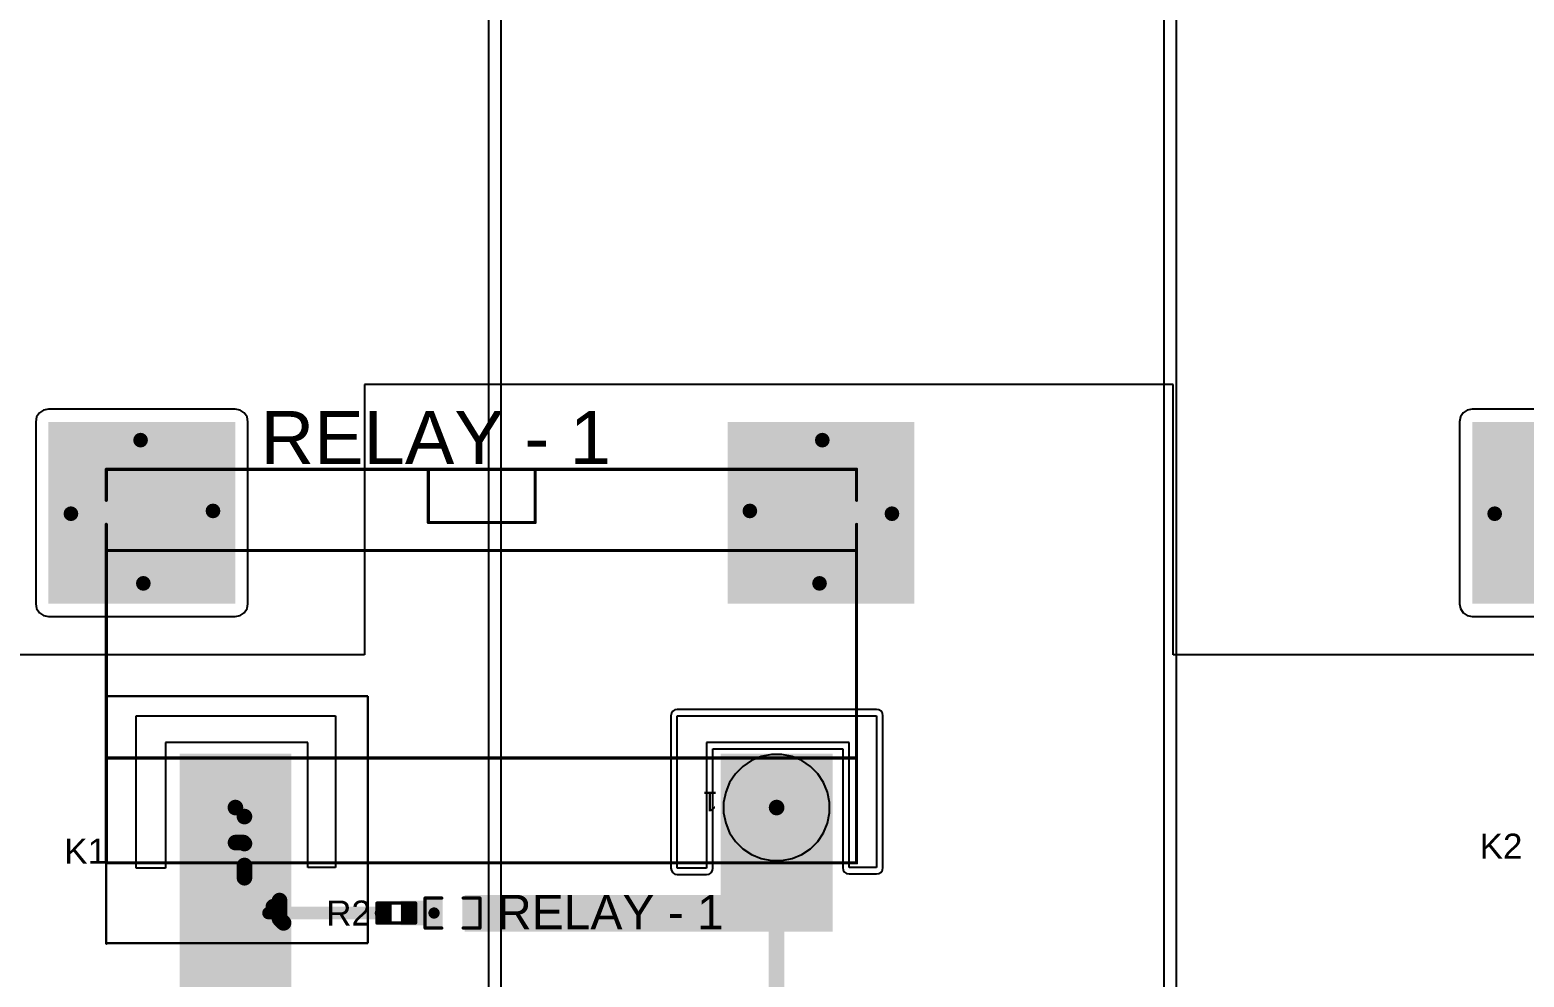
# Model space of a CAD drawing. Header units: millimetres. Extents: x -9 to 259, y -9 to 194.
# Drawn here: x 21.3 to 82.1, y 116.8 to 155.3 of the extents above; entities that cross this region are included whole.
import ezdxf

# ---------------------------------------------------------------- set-up
doc = ezdxf.new("R2010")
doc.units = ezdxf.units.MM
for name, color, linetype in [('BottomLayer', 5, 'Continuous'), ('BottomSolder', 6, 'Continuous'), ('MultiLayer', 9, 'Continuous'), ('PadHoleLayer', 156, 'Continuous'), ('TopLayer', 1, 'Continuous'), ('TopOverlay', 2, 'Continuous'), ('TopPaste', 8, 'Continuous'), ('TopSolder', 216, 'Continuous'), ('ViaHoleLayer', 16, 'Continuous')]:
    doc.layers.add(name, color=color, linetype=linetype)
doc.styles.add('Arial', font='', dxfattribs={"height": 0.2})
doc.styles.get('Arial').set_extended_font_data('Arial')

# ---------------------------------------------------------------- blocks, each defined once
blk = doc.blocks.new('G4A_1A_PE_DC24_4')
at = {"layer": 'BottomLayer'}
h = blk.add_hatch(color=5, dxfattribs=at)
edge = h.paths.add_edge_path()
edge.add_arc((-11.9999887, 6.0001023), 1.89999874, 0, 360)
h = blk.add_hatch(color=5, dxfattribs=at)
edge = h.paths.add_edge_path()
edge.add_arc((9.9999673, 6.0001023), 1.89999874, 0, 360)
h = blk.add_hatch(color=5, dxfattribs=at)
edge = h.paths.add_edge_path()
edge.add_arc((-13.8000867, -5.999873699999999), 1.49999954, 0, 360)
h = blk.add_hatch(color=5, dxfattribs=at)
edge = h.paths.add_edge_path()
edge.add_arc((13.8000613, -5.999873699999999), 1.49999954, 0, 360)
at = {"layer": 'BottomSolder'}
h = blk.add_hatch(color=6, dxfattribs=at)
edge = h.paths.add_edge_path()
edge.add_arc((-11.9999887, 6.0001023), 1.95079874, 0, 360)
h = blk.add_hatch(color=6, dxfattribs=at)
edge = h.paths.add_edge_path()
edge.add_arc((9.9999673, 6.0001023), 1.95079874, 0, 360)
h = blk.add_hatch(color=6, dxfattribs=at)
edge = h.paths.add_edge_path()
edge.add_arc((-13.8000867, -5.999873699999999), 1.55079954, 0, 360)
h = blk.add_hatch(color=6, dxfattribs=at)
edge = h.paths.add_edge_path()
edge.add_arc((13.8000613, -5.999873699999999), 1.55079954, 0, 360)
at = {"layer": 'MultiLayer'}
h = blk.add_hatch(color=9, dxfattribs=at)
edge = h.paths.add_edge_path()
edge.add_arc((-11.9999887, 6.0001023), 1.89999874, 0, 360)
h = blk.add_hatch(color=9, dxfattribs=at)
edge = h.paths.add_edge_path()
edge.add_arc((9.9999673, 6.0001023), 1.89999874, 0, 360)
h = blk.add_hatch(color=9, dxfattribs=at)
edge = h.paths.add_edge_path()
edge.add_arc((-13.8000867, -5.999873699999999), 1.49999954, 0, 360)
h = blk.add_hatch(color=9, dxfattribs=at)
edge = h.paths.add_edge_path()
edge.add_arc((13.8000613, -5.999873699999999), 1.49999954, 0, 360)
at = {"layer": 'PadHoleLayer'}
h = blk.add_hatch(color=156, dxfattribs=at)
edge = h.paths.add_edge_path()
edge.add_arc((-11.9999379, 5.9999753), 1.1500104, 0, 360)
h = blk.add_hatch(color=156, dxfattribs=at)
edge = h.paths.add_edge_path()
edge.add_arc((9.9999419, 5.9999753), 1.1500104, 0, 360)
h = blk.add_hatch(color=156, dxfattribs=at)
edge = h.paths.add_edge_path()
edge.add_arc((-13.8001375, -5.9999753), 0.8999982, 0, 360)
h = blk.add_hatch(color=156, dxfattribs=at)
edge = h.paths.add_edge_path()
edge.add_arc((13.8001375, -5.9999753), 0.8999982, 0, 360)
at = {"layer": 'TopLayer'}
h = blk.add_hatch(color=1, dxfattribs=at)
edge = h.paths.add_edge_path()
edge.add_arc((-11.9999887, 6.0001023), 1.89999874, 0, 360)
h = blk.add_hatch(color=1, dxfattribs=at)
edge = h.paths.add_edge_path()
edge.add_arc((9.9999673, 6.0001023), 1.89999874, 0, 360)
h = blk.add_hatch(color=1, dxfattribs=at)
edge = h.paths.add_edge_path()
edge.add_arc((-13.8000867, -5.999873699999999), 1.49999954, 0, 360)
h = blk.add_hatch(color=1, dxfattribs=at)
edge = h.paths.add_edge_path()
edge.add_arc((13.8000613, -5.999873699999999), 1.49999954, 0, 360)
at = {"layer": 'TopSolder'}
h = blk.add_hatch(color=216, dxfattribs=at)
edge = h.paths.add_edge_path()
edge.add_arc((-11.9999887, 6.0001023), 1.95079874, 0, 360)
h = blk.add_hatch(color=216, dxfattribs=at)
edge = h.paths.add_edge_path()
edge.add_arc((9.9999673, 6.0001023), 1.95079874, 0, 360)
h = blk.add_hatch(color=216, dxfattribs=at)
edge = h.paths.add_edge_path()
edge.add_arc((-13.8000867, -5.999873699999999), 1.55079954, 0, 360)
h = blk.add_hatch(color=216, dxfattribs=at)
edge = h.paths.add_edge_path()
edge.add_arc((13.8000613, -5.999873699999999), 1.55079954, 0, 360)
at = {"layer": 'TopOverlay', "const_width": 0.127}
for points in [[(15.2497917, 8.250237499999999), (-15.2501727, 8.250237499999999)], [(-15.2491313, 8.250237499999999), (-15.2491313, -5.5104411)], [(15.2497917, 8.250237499999999), (15.2497917, -5.5124985)], [(15.2497917, 3.9851203), (-15.2491313, 3.9851203)], [(15.2499695, -4.449762499999999), (-15.2499949, -4.449762499999999)], [(-2.1874353, -5.5877079), (-2.1874353, -7.749781299999999)], [(2.1589873, -5.5877079), (-2.1874353, -5.5877079)], [(2.1589873, -5.5877079), (2.1589873, -7.749781299999999)], [(-15.2491313, -6.488950699999999), (-15.2491313, -7.749781299999999)], [(15.2497917, -6.486893299999999), (15.2497917, -7.749781299999999)], [(15.2497917, -7.749781299999999), (-15.2501727, -7.749781299999999)]]:
    blk.add_lwpolyline(points, dxfattribs=at)
at = {"layer": 'TopOverlay', "const_width": 0.0635}
for points in [[(-15.2819227, 8.250237499999999, 1), (-15.2184227, 8.250237499999999, 1)], [(-15.2808813, 8.250237499999999, 1), (-15.2173813, 8.250237499999999, 1)], [(15.2180417, 8.250237499999999, 1), (15.2815417, 8.250237499999999, 1)], [(15.2180417, 8.250237499999999, 1), (15.2815417, 8.250237499999999, 1)], [(-15.2808813, 3.9851203, 1), (-15.2173813, 3.9851203, 1)], [(15.2180417, 3.9851203, 1), (15.2815417, 3.9851203, 1)], [(-15.2817449, -4.449762499999999, 1), (-15.2182449, -4.449762499999999, 1)], [(15.2182195, -4.449762499999999, 1), (15.2817195, -4.449762499999999, 1)], [(-15.2808813, -5.5104411, 1), (-15.2173813, -5.5104411, 1)], [(15.2180417, -5.5124985, 1), (15.2815417, -5.5124985, 1)], [(-2.2191853, -5.5877079, 1), (-2.1556853, -5.5877079, 1)], [(-2.2191853, -5.5877079, 1), (-2.1556853, -5.5877079, 1)], [(2.1272373, -5.5877079, 1), (2.1907373, -5.5877079, 1)], [(2.1272373, -5.5877079, 1), (2.1907373, -5.5877079, 1)], [(-15.2808813, -6.488950699999999, 1), (-15.2173813, -6.488950699999999, 1)], [(15.2180417, -6.486893299999999, 1), (15.2815417, -6.486893299999999, 1)], [(-15.2819227, -7.749781299999999, 1), (-15.2184227, -7.749781299999999, 1)], [(-15.2808813, -7.749781299999999, 1), (-15.2173813, -7.749781299999999, 1)], [(-2.2191853, -7.749781299999999, 1), (-2.1556853, -7.749781299999999, 1)], [(2.1272373, -7.749781299999999, 1), (2.1907373, -7.749781299999999, 1)], [(15.2180417, -7.749781299999999, 1), (15.2815417, -7.749781299999999, 1)], [(15.2180417, -7.749781299999999, 1), (15.2815417, -7.749781299999999, 1)]]:
    blk.add_lwpolyline(points, format="xyb", close=True, dxfattribs=at)
at = {"layer": 'TopOverlay'}
blk.add_text('1', height=0.8000009399999999, dxfattribs=at).set_placement((-9.6044004, 5.3561996))
blk = doc.blocks.new('R___0402_11')
at = {"layer": 'TopLayer'}
for points in [[(-0.6985, -0.3175), (-0.6985, 0.3175), (-0.2412999999999999, 0.3175), (-0.2413, -0.3175)], [(0.2412999999999999, -0.3175), (0.2413, 0.3175), (0.6985, 0.3175), (0.6985, -0.3175)]]:
    blk.add_hatch(color=1, dxfattribs=at).paths.add_polyline_path(points)
at = {"layer": 'TopPaste'}
for points in [[(-0.6985, -0.3175), (-0.6985, 0.3175), (-0.2412999999999999, 0.3175), (-0.2413, -0.3175)], [(0.2412999999999999, -0.3175), (0.2413, 0.3175), (0.6985, 0.3175), (0.6985, -0.3175)]]:
    blk.add_hatch(color=8, dxfattribs=at).paths.add_polyline_path(points)
at = {"layer": 'TopSolder'}
for points in [[(-0.75350116, -0.37250116), (-0.75350116, 0.37250116), (-0.1862988399999999, 0.37250116), (-0.18629884, -0.37250116)], [(0.1862988399999999, -0.37250116), (0.18629884, 0.37250116), (0.75350116, 0.37250116), (0.75350116, -0.37250116)]]:
    blk.add_hatch(color=216, dxfattribs=at).paths.add_polyline_path(points)
at = {"layer": 'TopOverlay'}
for points, const_width in [([(-0.7874, -0.4064), (-0.7874, 0.4064)], 0.127), ([(-0.7874, 0.4064), (0.7874, 0.4064)], 0.127), ([(0.7874, -0.4064), (0.7874, 0.4064)], 0.127), ([(-0.7874, -0.4064), (0.7874, -0.4064)], 0.127), ([(-0.8128, -0.4318), (0.8128, -0.4318)], 0.0032258)]:
    blk.add_lwpolyline(points, dxfattribs=dict(at, const_width=const_width))
for points, const_width in [([(-0.8191499999999999, 0.4064, 1), (-0.7556499999999999, 0.4064, 1)], 0.0635), ([(-0.8191499999999999, 0.4064, 1), (-0.7556499999999999, 0.4064, 1)], 0.0635), ([(0.7556499999999999, 0.4064, 1), (0.8191499999999999, 0.4064, 1)], 0.0635), ([(0.7556499999999999, 0.4064, 1), (0.8191499999999999, 0.4064, 1)], 0.0635), ([(-0.8191499999999999, -0.4064, 1), (-0.7556499999999999, -0.4064, 1)], 0.0635), ([(-0.8191499999999999, -0.4064, 1), (-0.7556499999999999, -0.4064, 1)], 0.0635), ([(-0.81360518, -0.4318, 1), (-0.8119948199999999, -0.4318, 1)], 0.0016129), ([(0.7556499999999999, -0.4064, 1), (0.8191499999999999, -0.4064, 1)], 0.0635), ([(0.7556499999999999, -0.4064, 1), (0.8191499999999999, -0.4064, 1)], 0.0635), ([(0.8119948199999999, -0.4318, 1), (0.81360518, -0.4318, 1)], 0.0016129)]:
    blk.add_lwpolyline(points, format="xyb", close=True, dxfattribs=dict(at, const_width=const_width))
blk = doc.blocks.new('LED_0603_16')
at = {"layer": 'TopLayer'}
for points in [[(-0.999998, 0.5000002699999999), (-0.499999, 0.5000002699999999), (-0.499999, -0.5000002699999999), (-0.999998, -0.5000002699999999)], [(0.50000154, 0.5000002699999999), (1.00000054, 0.5000002699999999), (1.00000054, -0.5000002699999999), (0.50000154, -0.5000002699999999)]]:
    blk.add_hatch(color=1, dxfattribs=at).paths.add_polyline_path(points)
at = {"layer": 'TopOverlay'}
blk.add_hatch(color=2, dxfattribs=at).paths.add_polyline_path([(1.1176, -0.66039746), (1.75259492, -0.66039746), (1.75259492, 0.66040254), (1.1176, 0.66040254)])
at = {"layer": 'TopPaste'}
for points in [[(-0.999998, 0.5000002699999999), (-0.499999, 0.5000002699999999), (-0.499999, -0.5000002699999999), (-0.999998, -0.5000002699999999)], [(0.50000154, 0.5000002699999999), (1.00000054, 0.5000002699999999), (1.00000054, -0.5000002699999999), (0.50000154, -0.5000002699999999)]]:
    blk.add_hatch(color=8, dxfattribs=at).paths.add_polyline_path(points)
at = {"layer": 'TopSolder'}
for points in [[(-1.101598, 0.6016002699999999), (-0.398399, 0.6016002699999999), (-0.398399, -0.6016002699999999), (-1.101598, -0.6016002699999999)], [(0.39840154, 0.6016002699999999), (1.10160054, 0.6016002699999999), (1.10160054, -0.6016002699999999), (0.39840154, -0.6016002699999999)]]:
    blk.add_hatch(color=216, dxfattribs=at).paths.add_polyline_path(points)
at = {"layer": 'TopOverlay', "const_width": 0.127}
for points in [[(-1.1176, 0.6096), (-0.4318, 0.6096)], [(-1.1176, -0.6096), (-1.1176, 0.6096)], [(0.4318, 0.6096), (1.11760254, 0.6096)], [(1.11760254, -0.6096), (1.11760254, 0.6096)], [(-1.1176, -0.6096), (-0.4318, -0.6096)], [(0.4318, -0.6096), (1.11760254, -0.6096)]]:
    blk.add_lwpolyline(points, dxfattribs=at)
at = {"layer": 'TopOverlay', "const_width": 0.0635}
for points in [[(-1.14935, 0.6096, 1), (-1.08585, 0.6096, 1)], [(-1.14935, 0.6096, 1), (-1.08585, 0.6096, 1)], [(-0.46355, 0.6096, 1), (-0.40005, 0.6096, 1)], [(0.40005, 0.6096, 1), (0.46355, 0.6096, 1)], [(1.08585254, 0.6096, 1), (1.14935254, 0.6096, 1)], [(1.08585254, 0.6096, 1), (1.14935254, 0.6096, 1)], [(-1.14935, -0.6096, 1), (-1.08585, -0.6096, 1)], [(-1.14935, -0.6096, 1), (-1.08585, -0.6096, 1)], [(-0.46355, -0.6096, 1), (-0.40005, -0.6096, 1)], [(0.40005, -0.6096, 1), (0.46355, -0.6096, 1)], [(1.08585254, -0.6096, 1), (1.14935254, -0.6096, 1)], [(1.08585254, -0.6096, 1), (1.14935254, -0.6096, 1)]]:
    blk.add_lwpolyline(points, format="xyb", close=True, dxfattribs=at)

msp = doc.modelspace()

# ---------------------------------------------------------------- hatches: boundary and pattern name
at = {"layer": 'BottomLayer'}
for points in [[(29.66708316, 139.3444), (22.07248316, 139.3444), (22.07248316, 131.953), (29.66708316, 131.953)], [(87.5452148, 139.3444), (79.9506148, 139.3444), (79.9506148, 131.953), (87.5452148, 131.953)]]:
    msp.add_hatch(color=5, dxfattribs=at).paths.add_polyline_path(points)
h = msp.add_hatch(color=5, dxfattribs=at)
edge = h.paths.add_edge_path()
edge.add_arc((25.8183761, 138.60049242), 0.2999994, 0, 360)
h = msp.add_hatch(color=5, dxfattribs=at)
edge = h.paths.add_edge_path()
edge.add_arc((53.53110198, 138.60049242), 0.2999994, 0, 360)
h = msp.add_hatch(color=5, dxfattribs=at)
edge = h.paths.add_edge_path()
edge.add_arc((22.98687808, 135.6106), 0.2999994, 0, 360)
h = msp.add_hatch(color=5, dxfattribs=at)
edge = h.paths.add_edge_path()
edge.add_arc((28.762325, 135.72333536), 0.2999994, 0, 360)
h = msp.add_hatch(color=5, dxfattribs=at)
edge = h.paths.add_edge_path()
edge.add_arc((50.58715308, 135.72333536), 0.2999994, 0, 360)
h = msp.add_hatch(color=5, dxfattribs=at)
edge = h.paths.add_edge_path()
edge.add_arc((56.36259999999999, 135.6106), 0.2999994, 0, 360)
h = msp.add_hatch(color=5, dxfattribs=at)
edge = h.paths.add_edge_path()
edge.add_arc((80.86500971999999, 135.6106), 0.2999994, 0, 360)
h = msp.add_hatch(color=5, dxfattribs=at)
edge = h.paths.add_edge_path()
edge.add_arc((25.93096922, 132.77924422), 0.2999994, 0, 360)
h = msp.add_hatch(color=5, dxfattribs=at)
edge = h.paths.add_edge_path()
edge.add_arc((53.41850886, 132.77924422), 0.2999994, 0, 360)
at = {"layer": 'BottomSolder'}
h = msp.add_hatch(color=6, dxfattribs=at)
edge = h.paths.add_edge_path()
edge.add_arc((25.8183761, 138.60049242), 0.4015993999999999, 0, 360)
h = msp.add_hatch(color=6, dxfattribs=at)
edge = h.paths.add_edge_path()
edge.add_arc((53.53110198, 138.60049242), 0.4015993999999999, 0, 360)
h = msp.add_hatch(color=6, dxfattribs=at)
edge = h.paths.add_edge_path()
edge.add_arc((28.762325, 135.72333536), 0.4015993999999999, 0, 360)
h = msp.add_hatch(color=6, dxfattribs=at)
edge = h.paths.add_edge_path()
edge.add_arc((50.58715308, 135.72333536), 0.4015993999999999, 0, 360)
h = msp.add_hatch(color=6, dxfattribs=at)
edge = h.paths.add_edge_path()
edge.add_arc((22.98687808, 135.6106), 0.4015993999999999, 0, 360)
h = msp.add_hatch(color=6, dxfattribs=at)
edge = h.paths.add_edge_path()
edge.add_arc((56.36259999999999, 135.6106), 0.4015993999999999, 0, 360)
h = msp.add_hatch(color=6, dxfattribs=at)
edge = h.paths.add_edge_path()
edge.add_arc((80.86500971999999, 135.6106), 0.4015993999999999, 0, 360)
h = msp.add_hatch(color=6, dxfattribs=at)
edge = h.paths.add_edge_path()
edge.add_arc((25.93096922, 132.77924422), 0.4015993999999999, 0, 360)
h = msp.add_hatch(color=6, dxfattribs=at)
edge = h.paths.add_edge_path()
edge.add_arc((53.41850886, 132.77924422), 0.4015993999999999, 0, 360)
at = {"layer": 'TopLayer'}
for points in [[(49.68239999999999, 131.953), (57.27699999999999, 131.953), (57.27699999999999, 139.3444), (49.68239999999999, 139.3444)], [(27.40655936, 125.85700254), (27.40655936, 27.78760253999999), (31.94972528, 27.78760253999999), (31.94972528, 125.85700254)], [(49.40643662, 125.857), (49.40643662, 118.62932332), (53.94960253999999, 118.62932332), (53.94960253999999, 125.857)], [(36.39344258, 118.8799883), (37.93814357999999, 118.8799883), (37.93814357999999, 119.87999138), (36.39344258, 119.87999138)], [(36.45363804, 118.8799883), (37.99833904, 118.8799883), (37.99833904, 119.87999138), (36.45363804, 119.87999138)], [(53.69560508, 120.11659238), (38.99715848, 120.11659238), (38.99715848, 118.61799238), (53.69560508, 118.61799238)]]:
    msp.add_hatch(color=1, dxfattribs=at).paths.add_polyline_path(points)
h = msp.add_hatch(color=1, dxfattribs=at)
edge = h.paths.add_edge_path()
edge.add_arc((25.8183761, 138.60049242), 0.2999994, 0, 360)
h = msp.add_hatch(color=1, dxfattribs=at)
edge = h.paths.add_edge_path()
edge.add_arc((53.53110198, 138.60049242), 0.2999994, 0, 360)
h = msp.add_hatch(color=1, dxfattribs=at)
edge = h.paths.add_edge_path()
edge.add_arc((22.98687808, 135.6106), 0.2999994, 0, 360)
h = msp.add_hatch(color=1, dxfattribs=at)
edge = h.paths.add_edge_path()
edge.add_arc((28.762325, 135.72333536), 0.2999994, 0, 360)
h = msp.add_hatch(color=1, dxfattribs=at)
edge = h.paths.add_edge_path()
edge.add_arc((50.58715308, 135.72333536), 0.2999994, 0, 360)
h = msp.add_hatch(color=1, dxfattribs=at)
edge = h.paths.add_edge_path()
edge.add_arc((56.36259999999999, 135.6106), 0.2999994, 0, 360)
h = msp.add_hatch(color=1, dxfattribs=at)
edge = h.paths.add_edge_path()
edge.add_arc((80.86500971999999, 135.6106), 0.2999994, 0, 360)
h = msp.add_hatch(color=1, dxfattribs=at)
edge = h.paths.add_edge_path()
edge.add_arc((25.93096922, 132.77924422), 0.2999994, 0, 360)
h = msp.add_hatch(color=1, dxfattribs=at)
edge = h.paths.add_edge_path()
edge.add_arc((53.41850886, 132.77924422), 0.2999994, 0, 360)
at = {"layer": 'TopSolder'}
h = msp.add_hatch(color=216, dxfattribs=at)
edge = h.paths.add_edge_path()
edge.add_arc((25.8183761, 138.60049242), 0.4015993999999999, 0, 360)
h = msp.add_hatch(color=216, dxfattribs=at)
edge = h.paths.add_edge_path()
edge.add_arc((53.53110198, 138.60049242), 0.4015993999999999, 0, 360)
h = msp.add_hatch(color=216, dxfattribs=at)
edge = h.paths.add_edge_path()
edge.add_arc((28.762325, 135.72333536), 0.4015993999999999, 0, 360)
h = msp.add_hatch(color=216, dxfattribs=at)
edge = h.paths.add_edge_path()
edge.add_arc((50.58715308, 135.72333536), 0.4015993999999999, 0, 360)
h = msp.add_hatch(color=216, dxfattribs=at)
edge = h.paths.add_edge_path()
edge.add_arc((22.98687808, 135.6106), 0.4015993999999999, 0, 360)
h = msp.add_hatch(color=216, dxfattribs=at)
edge = h.paths.add_edge_path()
edge.add_arc((56.36259999999999, 135.6106), 0.4015993999999999, 0, 360)
h = msp.add_hatch(color=216, dxfattribs=at)
edge = h.paths.add_edge_path()
edge.add_arc((80.86500971999999, 135.6106), 0.4015993999999999, 0, 360)
h = msp.add_hatch(color=216, dxfattribs=at)
edge = h.paths.add_edge_path()
edge.add_arc((25.93096922, 132.77924422), 0.4015993999999999, 0, 360)
h = msp.add_hatch(color=216, dxfattribs=at)
edge = h.paths.add_edge_path()
edge.add_arc((53.41850886, 132.77924422), 0.4015993999999999, 0, 360)
at = {"layer": 'ViaHoleLayer'}
h = msp.add_hatch(color=16, dxfattribs=at)
edge = h.paths.add_edge_path()
edge.add_arc((25.8183761, 138.60049242), 0.1499997, 0, 360)
h = msp.add_hatch(color=16, dxfattribs=at)
edge = h.paths.add_edge_path()
edge.add_arc((53.53110198, 138.60049242), 0.1499997, 0, 360)
h = msp.add_hatch(color=16, dxfattribs=at)
edge = h.paths.add_edge_path()
edge.add_arc((22.98687808, 135.6106), 0.1499997, 0, 360)
h = msp.add_hatch(color=16, dxfattribs=at)
edge = h.paths.add_edge_path()
edge.add_arc((28.762325, 135.72333536), 0.1499997, 0, 360)
h = msp.add_hatch(color=16, dxfattribs=at)
edge = h.paths.add_edge_path()
edge.add_arc((50.58715308, 135.72333536), 0.1499997, 0, 360)
h = msp.add_hatch(color=16, dxfattribs=at)
edge = h.paths.add_edge_path()
edge.add_arc((56.36259999999999, 135.6106), 0.1499997, 0, 360)
h = msp.add_hatch(color=16, dxfattribs=at)
edge = h.paths.add_edge_path()
edge.add_arc((80.86500971999999, 135.6106), 0.1499997, 0, 360)
h = msp.add_hatch(color=16, dxfattribs=at)
edge = h.paths.add_edge_path()
edge.add_arc((25.93096922, 132.77924422), 0.1499997, 0, 360)
h = msp.add_hatch(color=16, dxfattribs=at)
edge = h.paths.add_edge_path()
edge.add_arc((53.41850886, 132.77924422), 0.1499997, 0, 360)

# ---------------------------------------------------------------- linework, layer by layer
at = {"layer": 'BottomLayer'}
for p, q in [((40.47483904, 103.92415588), (40.47483904, 183.21019746)), ((67.41159999999999, 183.15918156), (67.41159999999999, 90.84268852)), ((67.92955171999999, 90.84268852), (67.92955171999999, 183.15918156)), ((39.95688732, 177.12792616), (39.95688732, 104.01919252)), ((21.70623548, 139.71064768), (21.59395732, 139.54261144)), ((21.87427172, 139.82292584), (21.70623548, 139.71064768)), ((22.07248316, 139.86235172), (21.87427172, 139.82292584)), ((29.66708316, 139.86235172), (22.07248316, 139.86235172)), ((29.8652946, 139.82292584), (29.66708316, 139.86235172)), ((30.03333084, 139.71064768), (29.8652946, 139.82292584)), ((30.145609, 139.54261144), (30.03333084, 139.71064768)), ((79.58436712, 139.71064768), (79.47208896, 139.54261144)), ((79.75240336, 139.82292584), (79.58436712, 139.71064768)), ((79.9506148, 139.86235172), (79.75240336, 139.82292584)), ((87.5452148, 139.86235172), (79.9506148, 139.86235172)), ((21.59395732, 139.54261144), (21.55453144, 139.3444)), ((21.55453144, 139.3444), (21.55453144, 131.953)), ((30.18503488, 139.3444), (30.145609, 139.54261144)), ((30.18503488, 131.953), (30.18503488, 139.3444)), ((79.47208896, 139.54261144), (79.43266308, 139.3444)), ((79.43266308, 139.3444), (79.43266308, 131.953)), ((21.55453144, 131.953), (21.59395732, 131.75478856)), ((30.145609, 131.75478856), (30.18503488, 131.953)), ((79.43266308, 131.953), (79.47208896, 131.75478856)), ((21.59395732, 131.75478856), (21.70623548, 131.58675232)), ((21.70623548, 131.58675232), (21.87427172, 131.47447416)), ((21.87427172, 131.47447416), (22.07248316, 131.43504828)), ((22.07248316, 131.43504828), (29.66708316, 131.43504828)), ((29.66708316, 131.43504828), (29.8652946, 131.47447416)), ((29.8652946, 131.47447416), (30.03333084, 131.58675232)), ((30.03333084, 131.58675232), (30.145609, 131.75478856)), ((79.47208896, 131.75478856), (79.58436712, 131.58675232)), ((79.58436712, 131.58675232), (79.75240336, 131.47447416)), ((79.75240336, 131.47447416), (79.9506148, 131.43504828)), ((79.9506148, 131.43504828), (87.5452148, 131.43504828)), ((24.42494734, 118.11020828), (24.42494734, 128.1938)), ((24.42494734, 128.1938), (35.05199999999999, 128.1938)), ((35.05199999999999, 128.1938), (24.42494734, 128.1938)), ((24.42494734, 128.1938), (24.42494734, 118.11020828)), ((35.05199999999999, 128.1938), (35.05199999999999, 118.491)), ((35.05199999999999, 118.491), (35.05199999999999, 128.1938)), ((47.45119034, 127.58278776), (47.39505126, 127.49876964)), ((47.53520846, 127.63892684), (47.45119034, 127.58278776)), ((47.63431418, 127.65863978), (47.53520846, 127.63892684)), ((55.73691417999999, 127.65863978), (47.63431418, 127.65863978)), ((55.8360199, 127.63892684), (55.73691417999999, 127.65863978)), ((55.92003802, 127.58278776), (55.8360199, 127.63892684)), ((55.9761771, 127.49876964), (55.92003802, 127.58278776)), ((47.39505126, 127.49876964), (47.37533832, 127.39966392)), ((47.37533832, 127.39966392), (47.37533832, 121.20206392)), ((55.99589004, 127.39966392), (55.9761771, 127.49876964)), ((55.99589004, 121.22746392), (55.99589004, 127.39966392)), ((49.08709004, 121.20206392), (49.08709004, 126.05522414)), ((49.08709004, 126.05522414), (54.36033832, 126.05522414)), ((51.0464308, 125.73811022), (50.65442752, 125.57573818)), ((51.46257677999999, 125.82088882), (51.0464308, 125.73811022)), ((51.8868787, 125.82088882), (51.46257677999999, 125.82088882)), ((52.30302468, 125.73811022), (51.8868787, 125.82088882)), ((52.69502796, 125.57573818), (52.30302468, 125.73811022)), ((54.36033832, 126.05522414), (54.36033832, 121.22746392)), ((50.30163422, 125.3400084), (50.00160941999999, 125.0399836)), ((50.65442752, 125.57573818), (50.30163422, 125.3400084)), ((53.04782126, 125.3400084), (52.69502796, 125.57573818)), ((53.34784605999999, 125.0399836), (53.04782126, 125.3400084)), ((49.76587963999999, 124.6871903), (49.60350759999999, 124.29518702)), ((50.00160941999999, 125.0399836), (49.76587963999999, 124.6871903)), ((53.58357584, 124.6871903), (53.34784605999999, 125.0399836)), ((53.74594788, 124.29518702), (53.58357584, 124.6871903)), ((49.60350759999999, 124.29518702), (49.520729, 123.87904104)), ((53.82872647999999, 123.87904104), (53.74594788, 124.29518702)), ((49.520729, 123.87904104), (49.520729, 123.45473912)), ((49.520729, 123.45473912), (49.60350759999999, 123.03859314)), ((53.74594788, 123.03859314), (53.82872647999999, 123.45473912)), ((53.82872647999999, 123.45473912), (53.82872647999999, 123.87904104)), ((49.60350759999999, 123.03859314), (49.76587963999999, 122.64658986)), ((53.58357584, 122.64658986), (53.74594788, 123.03859314)), ((49.76587963999999, 122.64658986), (50.00160941999999, 122.29379656)), ((50.00160941999999, 122.29379656), (50.30163422, 121.99377176)), ((53.04782126, 121.99377176), (53.34784605999999, 122.29379656)), ((53.34784605999999, 122.29379656), (53.58357584, 122.64658986)), ((50.30163422, 121.99377176), (50.65442752, 121.75804198)), ((50.65442752, 121.75804198), (51.0464308, 121.59566994)), ((51.0464308, 121.59566994), (51.46257677999999, 121.51289134)), ((51.46257677999999, 121.51289134), (51.8868787, 121.51289134)), ((51.8868787, 121.51289134), (52.30302468, 121.59566994)), ((52.30302468, 121.59566994), (52.69502796, 121.75804198)), ((52.69502796, 121.75804198), (53.04782126, 121.99377176)), ((47.37533832, 121.20206392), (47.39505126, 121.1029582)), ((47.39505126, 121.1029582), (47.45119034, 121.01894008)), ((47.45119034, 121.01894008), (47.53520846, 120.962801)), ((47.53520846, 120.962801), (47.63431418, 120.94308806)), ((47.63431418, 120.94308806), (48.82811418, 120.94308806)), ((48.82811418, 120.94308806), (48.9272199, 120.962801)), ((48.9272199, 120.962801), (49.01123801999999, 121.01894008)), ((49.01123801999999, 121.01894008), (49.0673771, 121.1029582)), ((49.0673771, 121.1029582), (49.08709004, 121.20206392)), ((54.36033832, 121.22746392), (54.38005125999999, 121.1283582)), ((54.38005125999999, 121.1283582), (54.43619033999999, 121.04434008)), ((54.43619033999999, 121.04434008), (54.52020845999999, 120.988201)), ((54.52020845999999, 120.988201), (54.61931418, 120.96848806)), ((54.61931418, 120.96848806), (55.73691417999999, 120.96848806)), ((55.73691417999999, 120.96848806), (55.8360199, 120.988201)), ((55.8360199, 120.988201), (55.92003802, 121.04434008)), ((55.92003802, 121.04434008), (55.9761771, 121.1283582)), ((55.9761771, 121.1283582), (55.99589004, 121.22746392)), ((35.05199999999999, 118.491), (35.05199999999999, 118.1608)), ((35.05199999999999, 118.1608), (35.05199999999999, 118.491)), ((24.47553906, 118.1608), (24.42494734, 118.11020828)), ((24.42494734, 118.11020828), (24.47553906, 118.1608)), ((35.05199999999999, 118.1608), (24.47553906, 118.1608)), ((24.47553906, 118.1608), (35.05199999999999, 118.1608))]:
    msp.add_line(p, q, dxfattribs=at)
at = {"layer": 'BottomLayer', "const_width": 0.635}
for points in [[(29.67479714, 123.66701708), (29.67484794, 123.66696628)], [(51.67467694, 123.66701708), (51.67472773999999, 123.66696628)]]:
    msp.add_lwpolyline(points, dxfattribs=at)
at = {"layer": 'BottomLayer', "const_width": 0.3175}
for points in [[(29.51604714, 123.66701708, 1), (29.83354714, 123.66701708, 1)], [(29.51609794, 123.66696628, 1), (29.83359794, 123.66696628, 1)], [(51.51592694, 123.66701708, 1), (51.83342694, 123.66701708, 1)], [(51.51597774, 123.66696628, 1), (51.83347774, 123.66696628, 1)]]:
    msp.add_lwpolyline(points, format="xyb", close=True, dxfattribs=at)
at = {"layer": 'MultiLayer'}
for p, q in [((25.63443437999999, 121.20206392), (25.63443437999999, 127.39966392)), ((25.63443437999999, 127.39966392), (33.73703438, 127.39966392)), ((33.73703438, 127.39966392), (33.73703438, 121.22746392)), ((47.63431418, 121.20206392), (47.63431418, 127.39966392)), ((47.63431418, 127.39966392), (55.73691417999999, 127.39966392)), ((55.73691417999999, 127.39966392), (55.73691417999999, 121.22746392)), ((32.61943438, 126.3142), (26.82823438, 126.3142)), ((26.82823438, 126.3142), (26.82823438, 121.20206392)), ((32.61943438, 121.22746392), (32.61943438, 126.3142)), ((54.61931418, 126.3142), (48.82811418, 126.3142)), ((48.82811418, 126.3142), (48.82811418, 121.20206392)), ((54.61931418, 121.22746392), (54.61931418, 126.3142)), ((26.82823438, 121.20206392), (25.63443437999999, 121.20206392)), ((33.73703438, 121.22746392), (32.61943438, 121.22746392)), ((48.82811418, 121.20206392), (47.63431418, 121.20206392)), ((55.73691417999999, 121.22746392), (54.61931418, 121.22746392))]:
    msp.add_line(p, q, dxfattribs=at)
at = {"layer": 'TopLayer'}
for p, q in [((34.925, 140.8684), (34.92499745999999, 129.87020254)), ((67.7926, 140.8684), (34.925, 140.8684)), ((67.7926, 129.8702), (67.7926, 140.8684)), ((34.92499745999999, 129.87020254), (-9.270999999999999, 129.87020508)), ((92.73539999999998, 129.8702), (67.7926, 129.8702))]:
    msp.add_line(p, q, dxfattribs=at)
for points, const_width in [([(29.67479714, 123.66701708), (30.04204558, 123.29976864)], 0.635), ([(51.67467694, 123.66701708), (51.67472773999999, 123.66696628)], 0.635), ([(51.67472773999999, 36.53953322), (51.67472773999999, 123.66696628)], 0.635), ([(30.04204558, 122.20485084), (30.04204558, 123.29976864)], 0.635), ([(29.67813978, 122.24316166), (30.00373476, 122.24316166)], 0.635), ([(30.00373476, 122.24316166), (30.04204558, 122.20485084)], 0.635), ([(30.04204558, 121.31307462), (30.04204558, 122.20485084)], 0.635), ([(30.04204558, 121.31307462), (31.46712782, 119.88799238)], 0.635), ([(30.04204558, 120.8143888), (30.04204558, 121.31307462)], 0.635), ([(30.04204558, 120.8143888), (31.21778618, 119.6386482)], 0.635), ([(31.46712782, 119.37998984), (31.46712782, 119.88799238)], 0.635), ([(31.46712782, 119.14393748), (31.46712782, 119.37998984)], 0.635), ([(31.01827426, 119.37998984), (31.46712782, 119.37998984)], 0.508), ([(31.46712782, 119.14393748), (31.63222528, 118.97884002)], 0.635), ([(31.46712782, 119.37998984), (35.5933502, 119.37998984)], 0.508), ([(36.68223803999999, 119.37998984), (37.74833954, 119.37998984)], 0.4571999999999999)]:
    msp.add_lwpolyline(points, dxfattribs=dict(at, const_width=const_width))
for points, const_width in [([(29.51604714, 123.66701708, 1), (29.83354714, 123.66701708, 1)], 0.3175), ([(51.51592694, 123.66701708, 1), (51.83342694, 123.66701708, 1)], 0.3175), ([(51.51597774, 123.66696628, 1), (51.83347774, 123.66696628, 1)], 0.3175), ([(51.51597774, 123.66696628, 1), (51.83347774, 123.66696628, 1)], 0.3175), ([(29.88329558, 123.29976864, 1), (30.20079557999999, 123.29976864, 1)], 0.3175), ([(29.88329558, 123.29976864, 1), (30.20079557999999, 123.29976864, 1)], 0.3175), ([(29.51938978, 122.24316166, 1), (29.83688978, 122.24316166, 1)], 0.3175), ([(29.84498476, 122.24316166, 1), (30.16248476, 122.24316166, 1)], 0.3175), ([(29.84498476, 122.24316166, 1), (30.16248476, 122.24316166, 1)], 0.3175), ([(29.88329558, 122.20485084, 1), (30.20079557999999, 122.20485084, 1)], 0.3175), ([(29.88329558, 122.20485084, 1), (30.20079557999999, 122.20485084, 1)], 0.3175), ([(29.88329558, 122.20485084, 1), (30.20079557999999, 122.20485084, 1)], 0.3175), ([(29.88329558, 121.31307462, 1), (30.20079557999999, 121.31307462, 1)], 0.3175), ([(29.88329558, 121.31307462, 1), (30.20079557999999, 121.31307462, 1)], 0.3175), ([(29.88329558, 121.31307462, 1), (30.20079557999999, 121.31307462, 1)], 0.3175), ([(29.88329558, 120.8143888, 1), (30.20079557999999, 120.8143888, 1)], 0.3175), ([(29.88329558, 120.8143888, 1), (30.20079557999999, 120.8143888, 1)], 0.3175), ([(31.05903618, 119.6386482, 1), (31.37653618, 119.6386482, 1)], 0.3175), ([(31.30837782, 119.88799238, 1), (31.62587782, 119.88799238, 1)], 0.3175), ([(31.30837782, 119.88799238, 1), (31.62587782, 119.88799238, 1)], 0.3175), ([(31.30837782, 119.37998984, 1), (31.62587782, 119.37998984, 1)], 0.3175), ([(31.30837782, 119.37998984, 1), (31.62587782, 119.37998984, 1)], 0.3175), ([(30.89127426, 119.37998984, 1), (31.14527426, 119.37998984, 1)], 0.254), ([(31.30837782, 119.14393748, 1), (31.62587782, 119.14393748, 1)], 0.3175), ([(31.30837782, 119.14393748, 1), (31.62587782, 119.14393748, 1)], 0.3175), ([(31.34012782, 119.37998984, 1), (31.59412782, 119.37998984, 1)], 0.254), ([(31.34012782, 119.37998984, 1), (31.59412782, 119.37998984, 1)], 0.254), ([(31.47347528, 118.97884002, 1), (31.79097528, 118.97884002, 1)], 0.3175), ([(35.46635019999999, 119.37998984, 1), (35.7203502, 119.37998984, 1)], 0.254), ([(36.56793804, 119.37998984, 1), (36.79653803999999, 119.37998984, 1)], 0.2286), ([(37.63403954, 119.37998984, 1), (37.86263954, 119.37998984, 1)], 0.2286)]:
    msp.add_lwpolyline(points, format="xyb", close=True, dxfattribs=dict(at, const_width=const_width))

# ---------------------------------------------------------------- block references
at = {"rotation": 180}
msp.add_blockref('G4A_1A_PE_DC24_4', (39.67473904, 129.66699238), dxfattribs=at)
for name, p in [('R___0402_11', (36.21233804, 119.37998984)), ('LED_0603_16', (38.49833804, 119.37998984))]:
    msp.add_blockref(name, p)

# ---------------------------------------------------------------- texts
at = {"layer": 'TopOverlay', "style": 'Arial'}
for height, p in [(2.159, (30.69589999999999, 137.62645576)), (1.397, (40.30973904, 118.71959238))]:
    msp.add_text('RELAY - 1', height=height, rotation=360, dxfattribs=at).set_placement(p)
for s, p in [('K1', (22.71623854, 121.38675748)), ('K2', (80.25576023999999, 121.58995748)), ('R2', (33.36734754, 118.87215494))]:
    msp.add_text(s, height=1.016, dxfattribs=at).set_placement(p)

doc.saveas('drawing.dxf')
